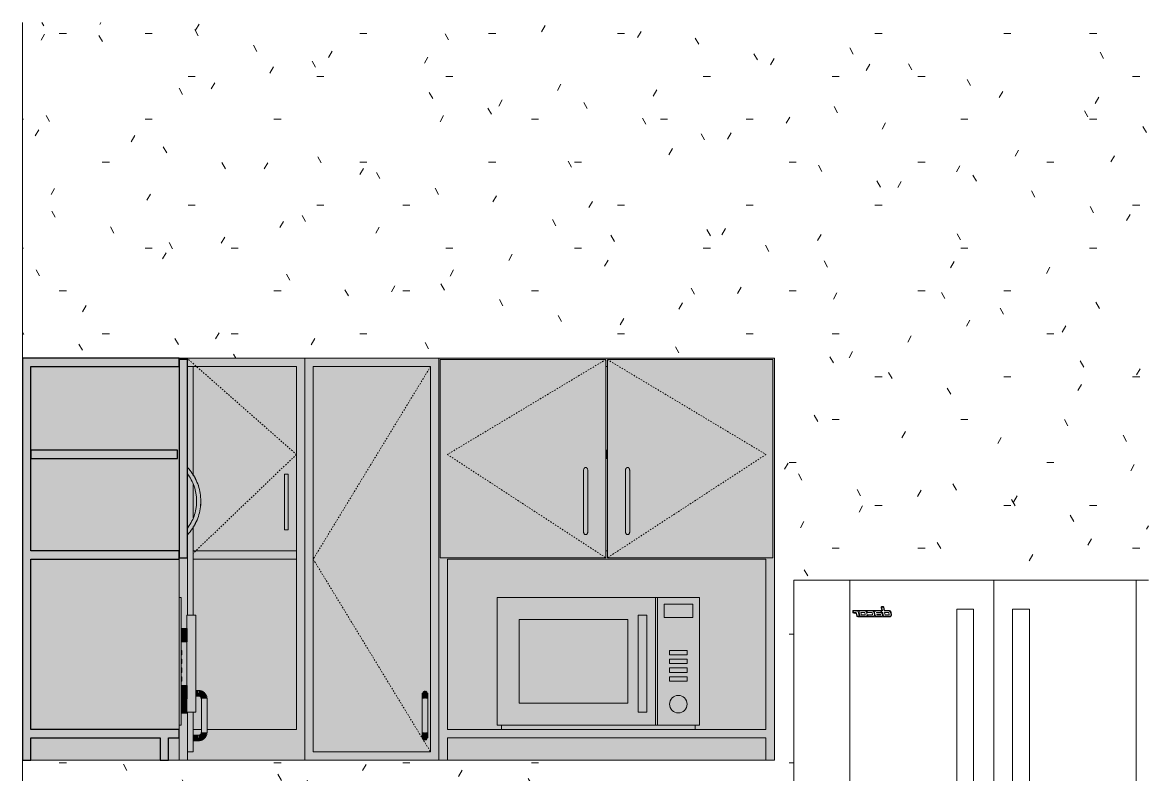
# Model space of a CAD drawing. Header units: inches. Extents: x -1667 to 6641, y -48 to 265.
# Drawn here: x 361.5 to 462.2, y 52.7 to 120 of the extents above; entities that cross this region are included whole.
import ezdxf

# ---------------------------------------------------------------- set-up
doc = ezdxf.new("R2010")
doc.units = ezdxf.units.IN
doc.header["$MEASUREMENT"] = 0
doc.linetypes.add('Dash', pattern=[0.25, 0.125, -0.125])
for name, color, linetype, lineweight in [('A-GENM', 13, 'Continuous', 9), ('A-WALL-PATT', 111, 'Continuous', 18), ('I-FURN', 30, 'Continuous', 9), ('I-WALL', 2, 'Continuous', 18), ('Q-CASE', 31, 'Continuous', 9), ('Q-CASE-HDLN', 31, 'Dash', 9), ('Q-SPCQ', 91, 'Continuous', 9)]:
    doc.layers.add(name, color=color, linetype=linetype, lineweight=lineweight)

# ---------------------------------------------------------------- blocks, each defined once
blk = doc.blocks.new('Refrigeration-Dacor-Millennia - PF36BNDFBK-519146-Kitchen - East Elevation')
at = {"layer": 'A-GENM', "lineweight": 18}
for p, q in [((976.84, 70.12), (976.84, 27.94)), ((994.71, 70.12), (976.84, 70.12)), ((981.84, 70.12), (981.84, 27.94)), ((994.71, 70.12), (994.71, 35.43)), ((1008.55, 70.12), (994.71, 70.12)), ((1007.46, 70.12), (1007.46, 35.43)), ((976.84, 27.94), (983.46, 27.94)), ((976.84, 27.69), (976.84, 3)), ((983.46, 27.69), (976.84, 27.69)), ((1007.46, 27.94), (1008.55, 27.94)), ((1008.55, 27.69), (1007.46, 27.69)), ((976.84, 3), (986.46, 3)), ((1007.46, 3), (1008.55, 3))]:
    blk.add_line(p, q, dxfattribs=at)
at = {"layer": 'A-GENM'}
for p, q in [((976.84, 70.12), (1008.55, 70.12)), ((976.84, 3), (976.84, 70.12)), ((984.63, 67.67), (984.64, 67.71)), ((984.69, 67.42), (984.63, 67.67)), ((984.64, 67.71), (984.66, 67.74)), ((984.66, 67.74), (984.7, 67.75)), ((984.68, 67.7), (984.84, 67.7)), ((984.72, 67.53), (984.68, 67.7)), ((984.7, 67.75), (984.82, 67.75)), ((984.75, 67.37), (984.72, 67.53)), ((984.82, 67.75), (984.86, 67.74)), ((984.84, 67.7), (984.91, 67.37)), ((984.86, 67.74), (984.89, 67.7)), ((984.89, 67.7), (984.95, 67.42)), ((992.9, 67.53), (991.4, 67.53)), ((991.4, 67.53), (991.4, 35.43)), ((992.9, 35.43), (992.9, 67.53)), ((996.4, 67.53), (997.9, 67.53)), ((996.4, 35.43), (996.4, 67.53)), ((997.9, 67.53), (997.9, 35.43)), ((982.1, 67.33), (982.11, 67.37)), ((982.12, 67.24), (982.1, 67.33)), ((982.11, 67.37), (982.13, 67.4)), ((982.15, 67.2), (982.12, 67.24)), ((982.13, 67.4), (982.17, 67.42)), ((982.15, 67.37), (982.37, 67.37)), ((982.18, 67.23), (982.15, 67.37)), ((982.19, 67.18), (982.15, 67.2)), ((982.17, 67.42), (984.69, 67.42)), ((982.38, 67.23), (982.18, 67.23)), ((982.4, 67.18), (982.19, 67.18)), ((982.37, 67.37), (982.41, 67.34)), ((982.42, 67.22), (982.38, 67.23)), ((982.46, 66.91), (982.4, 67.18)), ((982.41, 67.34), (982.44, 67.37)), ((982.45, 67.18), (982.42, 67.22)), ((982.44, 67.37), (982.53, 67.37)), ((982.51, 66.89), (982.45, 67.18)), ((982.48, 66.86), (982.46, 66.91)), ((982.54, 66.84), (982.48, 66.86)), ((982.67, 66.89), (982.51, 66.89)), ((982.53, 67.37), (982.56, 67.36)), ((985.43, 66.84), (982.54, 66.84)), ((982.56, 67.36), (982.57, 67.33)), ((982.57, 67.33), (982.67, 66.89)), ((982.66, 67.24), (982.67, 67.3)), ((982.72, 66.97), (982.66, 67.24)), ((982.67, 67.3), (982.71, 67.35)), ((982.71, 67.35), (982.76, 67.37)), ((982.74, 66.93), (982.72, 66.97)), ((982.78, 66.9), (982.74, 66.93)), ((982.76, 67.37), (983.23, 67.37)), ((982.82, 66.89), (982.78, 66.9)), ((983.28, 66.89), (982.82, 66.89)), ((982.84, 67.22), (982.83, 67.19)), ((982.83, 67.19), (982.84, 67.12)), ((982.88, 67.23), (982.84, 67.22)), ((982.84, 67.12), (982.86, 67.06)), ((982.86, 67.06), (982.87, 67.03)), ((982.87, 67.03), (982.9, 67.02)), ((983.15, 67.23), (982.88, 67.23)), ((982.9, 67.02), (983.18, 67.02)), ((983.18, 67.22), (983.15, 67.23)), ((983.19, 67.2), (983.18, 67.22)), ((983.18, 67.02), (983.21, 67.04)), ((983.22, 67.07), (983.19, 67.2)), ((983.21, 67.04), (983.22, 67.07)), ((983.23, 67.37), (983.28, 67.36)), ((983.28, 67.36), (983.31, 67.33)), ((983.34, 66.91), (983.28, 66.89)), ((983.31, 67.33), (983.33, 67.28)), ((983.33, 67.28), (983.36, 67.15)), ((983.38, 66.96), (983.34, 66.91)), ((983.36, 67.15), (983.39, 67.02)), ((983.38, 67.32), (983.39, 67.35)), ((983.39, 67.27), (983.38, 67.32)), ((983.39, 67.02), (983.38, 66.96)), ((983.39, 67.35), (983.42, 67.37)), ((983.41, 67.24), (983.39, 67.27)), ((983.44, 67.23), (983.41, 67.24)), ((983.42, 67.37), (983.89, 67.37)), ((983.79, 67.23), (983.44, 67.23)), ((983.45, 66.98), (983.46, 67.01)), ((983.46, 66.93), (983.45, 66.98)), ((983.46, 67.01), (983.5, 67.02)), ((983.48, 66.9), (983.46, 66.93)), ((983.51, 66.89), (983.48, 66.9)), ((983.5, 67.02), (983.84, 67.02)), ((983.94, 66.89), (983.51, 66.89)), ((983.83, 67.22), (983.79, 67.23)), ((983.85, 67.19), (983.83, 67.22)), ((983.84, 67.02), (983.87, 67.04)), ((983.88, 67.07), (983.85, 67.19)), ((983.87, 67.04), (983.88, 67.07)), ((983.89, 67.37), (983.93, 67.36)), ((983.93, 67.36), (983.97, 67.33)), ((984, 66.91), (983.94, 66.89)), ((983.97, 67.33), (983.99, 67.28)), ((983.99, 67.28), (984.02, 67.15)), ((984.04, 66.96), (984, 66.91)), ((984.02, 67.15), (984.05, 67.02)), ((984.05, 67.02), (984.04, 66.96)), ((984.06, 67.3), (984.1, 67.35)), ((984.06, 67.24), (984.06, 67.3)), ((984.09, 67.11), (984.06, 67.24)), ((984.12, 66.97), (984.09, 67.11)), ((984.1, 67.35), (984.16, 67.37)), ((984.14, 66.93), (984.12, 66.97)), ((984.17, 66.9), (984.14, 66.93)), ((984.16, 67.37), (984.61, 67.37)), ((984.22, 66.89), (984.17, 66.9)), ((984.22, 67.23), (984.23, 67.19)), ((984.64, 67.23), (984.22, 67.23)), ((984.66, 66.89), (984.22, 66.89)), ((984.23, 67.19), (984.65, 67.19)), ((984.25, 67.06), (984.26, 67.02)), ((984.6, 67.06), (984.25, 67.06)), ((984.26, 67.02), (984.6, 67.02)), ((984.6, 67.02), (984.6, 67.06)), ((984.61, 67.37), (984.64, 67.23)), ((984.65, 67.19), (984.69, 67.18)), ((984.66, 67.37), (984.75, 67.37)), ((984.68, 67.3), (984.66, 67.37)), ((984.72, 66.91), (984.66, 66.89)), ((984.69, 67.23), (984.68, 67.3)), ((984.78, 67.23), (984.69, 67.23)), ((984.69, 67.18), (984.73, 67.15)), ((984.76, 66.96), (984.72, 66.91)), ((984.73, 67.15), (984.75, 67.11)), ((984.75, 67.11), (984.76, 67.06)), ((984.76, 67.06), (984.77, 67.02)), ((984.77, 67.02), (984.76, 66.96)), ((984.83, 66.97), (984.78, 67.23)), ((984.85, 66.93), (984.83, 66.97)), ((984.89, 66.9), (984.85, 66.93)), ((984.94, 66.89), (984.89, 66.9)), ((984.91, 67.37), (985.31, 67.37)), ((984.94, 67.23), (984.97, 67.07)), ((985.28, 67.23), (984.94, 67.23)), ((985.43, 66.89), (984.94, 66.89)), ((984.95, 67.42), (985.31, 67.42)), ((984.97, 67.07), (984.99, 67.03)), ((984.99, 67.03), (985.03, 67.02)), ((985.03, 67.02), (985.32, 67.02)), ((985.32, 67.22), (985.28, 67.23)), ((985.31, 67.42), (985.39, 67.4)), ((985.31, 67.37), (985.39, 67.35)), ((985.33, 67.18), (985.32, 67.22)), ((985.32, 67.02), (985.35, 67.04)), ((985.36, 67.07), (985.33, 67.18)), ((985.35, 67.04), (985.36, 67.07)), ((985.39, 67.4), (985.45, 67.37)), ((985.39, 67.35), (985.45, 67.3)), ((985.48, 66.91), (985.43, 66.89)), ((985.46, 66.85), (985.43, 66.84)), ((985.45, 67.37), (985.5, 67.31)), ((985.45, 67.3), (985.48, 67.23)), ((985.49, 66.86), (985.46, 66.85)), ((985.48, 67.23), (985.53, 67.02)), ((985.52, 66.95), (985.48, 66.91)), ((985.55, 66.9), (985.49, 66.86)), ((985.5, 67.31), (985.53, 67.24)), ((985.53, 67.02), (985.52, 66.95)), ((985.53, 67.24), (985.58, 67.03)), ((985.58, 66.96), (985.55, 66.9)), ((985.58, 67.03), (985.58, 66.96)), ((981.84, 27.69), (981.84, 26.19)), ((978.84, 26.19), (982.46, 26.19)), ((978.84, 24.69), (978.84, 26.19)), ((982.96, 26.19), (983.46, 26.19)), ((1007.46, 26.19), (1008.55, 26.19)), ((982.46, 24.69), (978.84, 24.69)), ((981.84, 24.69), (981.84, 3)), ((983.46, 24.69), (982.96, 24.69)), ((1008.55, 24.69), (1007.46, 24.69)), ((986.46, 3), (976.84, 3)), ((1008.55, 3), (1007.46, 3)), ((978.71, 0.25), (978.71, 1.5)), ((978.71, 1.5), (979.71, 1.5)), ((979.71, 1.5), (979.71, 0.25)), ((978.21, 0.25), (978.71, 0.25)), ((978.21, 0), (978.21, 0.25)), ((979.71, 0.25), (978.71, 0.25)), ((979.71, 0.25), (980.21, 0.25)), ((980.21, 0.25), (980.21, 0))]:
    blk.add_line(p, q, dxfattribs=at)
at = {"layer": 'Q-SPCQ'}
for p, q in [((976.84, 1.5), (978.71, 1.5)), ((979.71, 1.5), (986.46, 1.5)), ((1007.46, 1.5), (1008.55, 1.5))]:
    blk.add_line(p, q, dxfattribs=at)
blk = doc.blocks.new('293304 - 293304 2-686364-Kitchen - East Elevation')
at = {"layer": 'Q-CASE'}
for points in [[(920.42, 54), (920.91, 54), (920.91, 56), (921.84, 56), (921.84, 56.75), (908.59, 56.75), (908.59, 72), (921.84, 72), (921.84, 72.75), (908.59, 72.75), (908.59, 89.25), (921.84, 89.25), (921.84, 90), (907.84, 90), (907.84, 54), (908.59, 54), (908.59, 56), (920.16, 56), (920.16, 54)], [(922.59, 72.12), (922.59, 89.87), (921.84, 89.87), (921.84, 72.12)], [(920.42, 81), (921.71, 81), (921.71, 81.75), (908.59, 81.75), (908.59, 81)], [(909.34, 54), (920.16, 54), (920.16, 56), (908.59, 56), (908.59, 54)], [(921.84, 54), (921.84, 56), (920.91, 56), (920.91, 54)]]:
    blk.add_hatch(color=256, dxfattribs=at).paths.add_polyline_path(points, flags=0)
h = blk.add_hatch(color=256, dxfattribs=at)
h.paths.add_polyline_path([(909.22, 56.75), (921.84, 56.75), (921.84, 72), (908.59, 72), (908.59, 56.75), (908.87, 56.75)], flags=0)
h.paths.add_polyline_path([(908.59, 72.75), (921.84, 72.75), (921.84, 89.25), (908.59, 89.25), (908.59, 81.75), (921.71, 81.75), (921.71, 81), (908.59, 81)], flags=0)
at = {"layer": 'Q-CASE', "lineweight": 30}
for p, q in [((921.84, 90), (907.84, 90)), ((907.84, 90), (907.84, 54)), ((921.84, 89.25), (921.84, 90)), ((922.59, 89.87), (921.84, 89.87)), ((921.84, 89.87), (921.84, 72.12)), ((922.59, 72.12), (922.59, 89.87)), ((908.59, 72.75), (908.59, 89.25)), ((908.59, 89.25), (921.84, 89.25)), ((921.71, 81.75), (908.59, 81.75)), ((908.59, 81.75), (908.59, 81)), ((921.71, 81), (921.71, 81.75)), ((908.59, 81), (921.71, 81)), ((921.84, 72.75), (908.59, 72.75)), ((921.84, 72), (921.84, 72.75)), ((908.59, 56.75), (908.59, 72)), ((908.59, 72), (921.84, 72)), ((921.84, 72.12), (922.59, 72.12)), ((921.84, 56.75), (908.59, 56.75)), ((921.84, 56), (921.84, 56.75)), ((908.59, 54), (908.59, 56)), ((908.59, 56), (920.16, 56)), ((920.16, 56), (920.16, 54)), ((920.91, 54), (920.91, 56)), ((920.91, 56), (921.84, 56)), ((907.84, 54), (908.59, 54)), ((920.16, 54), (920.91, 54))]:
    blk.add_line(p, q, dxfattribs=at)
at = {"layer": 'Q-CASE'}
for p, q in [((921.84, 56.75), (921.84, 72)), ((921.84, 56), (921.84, 54)), ((920.16, 54), (908.59, 54)), ((921.84, 54), (920.91, 54))]:
    blk.add_line(p, q, dxfattribs=at)
blk = doc.blocks.new('293304 - 293304 2-V11-Kitchen - East Elevation')
at = {"layer": 'Q-CASE'}
for points in [[(922.59, 74.21), (923.32, 75.28), (923.42, 75.44), (923.74, 76.71), (923.75, 77.69), (923.42, 78.96), (922.59, 80.19), (922.59, 79.93), (923.14, 79.11), (923.48, 78.18), (923.6, 77.2), (923.48, 76.22), (923.13, 75.28), (922.59, 74.47), (922.59, 74.29)], [(922.59, 74.47), (923.14, 75.29), (923.49, 76.28), (923.6, 77.2), (923.45, 78.27), (923.14, 79.11), (922.59, 79.93), (922.59, 79.66), (923.22, 78.44), (923.42, 77.55), (923.39, 76.74), (923.22, 75.96), (922.59, 74.74), (922.59, 74.62)]]:
    blk.add_hatch(color=256, dxfattribs=at).paths.add_polyline_path(points, flags=0)
for p, q in [((922.59, 79.63), (922.63, 79.57)), ((922.63, 74.82), (922.59, 74.77))]:
    blk.add_line(p, q, dxfattribs=at)
at = {"layer": 'Q-CASE', "flags": 128}
for points in [[(922.59, 74.19), (922.71, 74.32), (922.82, 74.46), (922.93, 74.59), (923.03, 74.74), (923.12, 74.88), (923.21, 75.03), (923.3, 75.19), (923.37, 75.34), (923.45, 75.5), (923.51, 75.66), (923.57, 75.83), (923.62, 76), (923.66, 76.16), (923.7, 76.33), (923.73, 76.51), (923.76, 76.68), (923.78, 76.85), (923.79, 77.03), (923.79, 77.2), (923.79, 77.38), (923.77, 77.55), (923.76, 77.73), (923.73, 77.9), (923.7, 78.07), (923.66, 78.24), (923.62, 78.41), (923.57, 78.58), (923.51, 78.74), (923.44, 78.9), (923.37, 79.06), (923.29, 79.22), (923.21, 79.37), (923.12, 79.52), (923.02, 79.67), (922.92, 79.81), (922.82, 79.95), (922.7, 80.08), (922.59, 80.21)], [(922.59, 74.19), (922.71, 74.32), (922.82, 74.46), (922.93, 74.59), (923.03, 74.74), (923.12, 74.88), (923.21, 75.03), (923.3, 75.19), (923.37, 75.34), (923.45, 75.5), (923.51, 75.66), (923.57, 75.83), (923.62, 76), (923.66, 76.16), (923.7, 76.33), (923.73, 76.51), (923.76, 76.68), (923.78, 76.85), (923.79, 77.03), (923.79, 77.2), (923.79, 77.38), (923.77, 77.55), (923.76, 77.73), (923.73, 77.9), (923.7, 78.07), (923.66, 78.24), (923.62, 78.41), (923.57, 78.58), (923.51, 78.74), (923.44, 78.9), (923.37, 79.06), (923.29, 79.22), (923.21, 79.37), (923.12, 79.52), (923.02, 79.67), (922.92, 79.81), (922.82, 79.95), (922.7, 80.08), (922.59, 80.21)], [(922.59, 79.63), (922.68, 79.51), (922.77, 79.38), (922.85, 79.24), (922.93, 79.1), (923, 78.96), (923.07, 78.82), (923.13, 78.67), (923.19, 78.52), (923.24, 78.37), (923.28, 78.21), (923.32, 78.06), (923.35, 77.9), (923.38, 77.75), (923.39, 77.59), (923.41, 77.43), (923.41, 77.27), (923.41, 77.11), (923.4, 76.95), (923.39, 76.79), (923.37, 76.63), (923.35, 76.47), (923.31, 76.32), (923.28, 76.16), (923.23, 76.01), (923.18, 75.86), (923.12, 75.71), (923.06, 75.56), (922.99, 75.42), (922.92, 75.28), (922.84, 75.14), (922.75, 75), (922.66, 74.87), (922.59, 74.77)], [(923.38, 77.75), (923.39, 77.59), (923.41, 77.43), (923.41, 77.32)], [(923.4, 76.86), (923.39, 76.79), (923.37, 76.65)]]:
    blk.add_lwpolyline(points, dxfattribs=at)
at = {"layer": 'Q-CASE'}
for points in [[(922.59, 80.19), (922.59, 80.19), (922.59, 80.19), (922.59, 80.2), (922.59, 80.2), (922.59, 80.21), (922.59, 80.2), (922.59, 80.2), (922.59, 80.19), (922.59, 80.19), (922.59, 80.19)], [(922.59, 80.19), (922.59, 80.19), (922.59, 80.19), (922.59, 80.2), (922.59, 80.2), (922.59, 80.21), (922.59, 80.2), (922.59, 80.2), (922.59, 80.19), (922.59, 80.19), (922.59, 80.19)], [(922.59, 74.21), (922.59, 74.21), (922.59, 74.21), (922.59, 74.2), (922.59, 74.2), (922.59, 74.19), (922.59, 74.2), (922.59, 74.2), (922.59, 74.21), (922.59, 74.21), (922.59, 74.21)], [(922.59, 74.21), (922.59, 74.21), (922.59, 74.21), (922.59, 74.2), (922.59, 74.2), (922.59, 74.19), (922.59, 74.2), (922.59, 74.2), (922.59, 74.21), (922.59, 74.21), (922.59, 74.21)]]:
    blk.add_open_spline(points, degree=3, knots=[0.4, 0.4, 0.4, 0.4, 0.4125, 0.425, 0.45, 0.5, 0.55, 0.575, 0.5875, 0.6, 0.6, 0.6, 0.6], dxfattribs=at)
blk = doc.blocks.new('Small_Microwave_14381 - Small_Microwave_14381-624995-Kitchen - East Elevation')
at = {"layer": 'I-FURN'}
for points in [[(922, 57.14), (922.03, 57.14), (922.03, 68.56), (921.84, 68.56), (921.84, 57.14)], [(922.83, 58.32), (922.93, 58.32), (922.93, 66.99), (922.54, 66.99), (922.56, 65.79), (922.57, 65.79), (922.55, 64.59), (922.54, 64.59), (922.55, 60.69), (922.57, 60.69), (922.55, 59.51), (922.54, 59.51), (922.55, 58.32), (922.74, 58.32)], [(922.93, 58.32), (923.33, 58.32), (923.31, 66.99), (922.93, 66.99), (922.93, 58.38)], [(922.57, 64.59), (922.57, 65.79), (922.03, 65.79), (922.03, 64.59)], [(922.1, 63.44), (922.1, 63.84), (922.03, 63.84), (922.03, 63.44)], [(922.1, 62.66), (922.1, 63.05), (922.03, 63.05), (922.03, 62.66)], [(922.1, 61.87), (922.1, 62.26), (922.03, 62.26), (922.03, 61.87)], [(922.1, 61.08), (922.1, 61.47), (922.03, 61.47), (922.03, 61.08)], [(922.57, 59.51), (922.57, 60.69), (922.03, 60.69), (922.03, 59.51)], [(922.53, 59.02), (922.53, 59.51), (922.03, 59.51), (922.03, 59.02)], [(922.53, 58.23), (922.53, 59.02), (922.03, 59.02), (922.03, 58.23)]]:
    blk.add_hatch(color=256, dxfattribs=at).paths.add_polyline_path(points, flags=0)
for p, q in [((921.84, 68.56), (922.03, 68.56)), ((922.03, 68.56), (922.03, 57.14)), ((922.54, 66.99), (922.54, 58.32)), ((922.54, 66.99), (922.93, 66.99)), ((922.93, 66.99), (923.33, 66.99)), ((923.33, 58.32), (923.33, 66.99)), ((922.03, 65.79), (922.57, 65.79)), ((922.57, 64.59), (922.57, 65.79)), ((922.57, 64.59), (922.03, 64.59)), ((922.03, 63.84), (922.1, 63.84)), ((922.1, 63.84), (922.1, 63.44)), ((922.03, 63.44), (922.1, 63.44)), ((922.03, 63.05), (922.1, 63.05)), ((922.03, 62.66), (922.1, 62.66)), ((922.1, 63.05), (922.1, 62.66)), ((922.03, 62.26), (922.1, 62.26)), ((922.03, 61.87), (922.1, 61.87)), ((922.03, 61.47), (922.1, 61.47)), ((922.1, 62.26), (922.1, 61.87)), ((922.1, 61.47), (922.1, 61.08)), ((922.03, 61.08), (922.1, 61.08)), ((922.03, 60.69), (922.57, 60.69)), ((922.57, 59.51), (922.57, 60.69)), ((922.57, 59.51), (922.03, 59.51)), ((922.53, 59.51), (922.53, 59.02)), ((922.53, 59.02), (922.53, 58.23)), ((922.03, 58.23), (922.53, 58.23)), ((922.93, 58.32), (922.54, 58.32)), ((923.33, 58.32), (922.93, 58.32)), ((922.03, 57.14), (921.84, 57.14))]:
    blk.add_line(p, q, dxfattribs=at)
blk = doc.blocks.new('293302 - 293302-686305-Kitchen - East Elevation')
at = {"layer": 'Q-CASE'}
h = blk.add_hatch(color=256, dxfattribs=at)
h.paths.add_polyline_path([(922.59, 54), (933.09, 54), (933.09, 90), (922.59, 90), (922.59, 89.25), (932.34, 89.25), (932.34, 56.75), (924.34, 56.75), (924.34, 56.5), (924.31, 56.5), (924.29, 56.38), (924.09, 55.96), (923.69, 55.79), (923.59, 55.77), (923.57, 55.75), (923.09, 55.75), (923.09, 54.75), (922.59, 54.75)], flags=0)
h.paths.add_polyline_path([(923.59, 56.25), (923.76, 56.32), (923.84, 56.52), (923.84, 56.75), (923.09, 56.75), (923.09, 56.25), (923.57, 56.25)], flags=0)
h = blk.add_hatch(color=256, dxfattribs=at)
h.paths.add_polyline_path([(923.33, 56.75), (923.84, 56.75), (923.84, 59.5), (923.76, 59.68), (923.57, 59.75), (923.33, 59.75), (923.31, 58.32), (923.09, 58.32), (923.09, 56.75), (923.31, 56.75)], flags=0)
h.paths.add_polyline_path([(924.34, 56.75), (932.34, 56.75), (932.34, 72), (923.09, 72), (923.09, 66.99), (923.33, 66.99), (923.33, 60.25), (923.59, 60.25), (923.59, 60.23), (923.74, 60.19), (924.13, 60.01), (924.29, 59.6), (924.31, 59.5), (924.34, 59.5), (924.34, 58.38)], flags=0)
h.paths.add_polyline_path([(931.26, 72.75), (932.34, 72.75), (932.34, 89.25), (923.09, 89.25), (923.09, 79.46), (923.43, 78.94), (923.75, 77.69), (923.72, 76.63), (923.42, 75.44), (923.09, 74.91), (923.09, 72.75), (927.97, 72.75)], flags=0)
h.paths.add_polyline_path([(931.26, 74.62), (931.26, 79.62), (931.59, 79.62), (931.59, 74.62)], flags=0)
h.paths.add_polyline_path([(923.09, 75.71), (923.23, 76.02), (923.39, 76.83), (923.4, 77.59), (923.2, 78.47), (923.09, 78.69), (923.09, 75.74)], flags=0)
for points in [[(931.26, 74.62), (931.59, 74.62), (931.59, 79.62), (931.26, 79.62)], [(923.42, 75.45), (923.43, 75.46), (923.74, 76.71), (923.72, 76.63), (923.42, 75.45)], [(926.72, 72), (932.34, 72), (932.34, 72.75), (923.09, 72.75), (923.09, 72)]]:
    blk.add_hatch(color=256, dxfattribs=at).paths.add_polyline_path(points, flags=0)
h = blk.add_hatch(color=256, dxfattribs=at)
h.paths.add_polyline_path([(923.31, 76.39), (923.39, 76.74), (923.39, 76.72)], flags=0)
h.paths.add_polyline_path([(923.42, 77.53), (923.42, 77.57), (923.41, 77.55)], flags=0)
for p, q in [((922.59, 90), (933.09, 90)), ((932.34, 89.25), (923.09, 89.25)), ((932.34, 56.75), (932.34, 89.25)), ((931.59, 79.62), (931.26, 79.62)), ((931.26, 79.62), (931.26, 74.62)), ((931.59, 74.62), (931.59, 79.62)), ((931.26, 74.62), (931.59, 74.62)), ((923.09, 72.75), (932.34, 72.75)), ((932.34, 72), (923.09, 72)), ((923.09, 56.75), (923.84, 56.75)), ((924.34, 56.75), (932.34, 56.75)), ((933.09, 54), (922.59, 54))]:
    blk.add_line(p, q, dxfattribs=at)
at = {"layer": 'Q-CASE', "flags": 128}
for points in [[(923.09, 74.83), (923.12, 74.88), (923.21, 75.03), (923.29, 75.18), (923.37, 75.34), (923.44, 75.5), (923.51, 75.66), (923.57, 75.83), (923.62, 75.99), (923.66, 76.16), (923.7, 76.33), (923.73, 76.5), (923.76, 76.68), (923.77, 76.85), (923.79, 77.02), (923.79, 77.2), (923.79, 77.37), (923.77, 77.55), (923.76, 77.72), (923.73, 77.9), (923.7, 78.07), (923.66, 78.24), (923.62, 78.41), (923.57, 78.57), (923.51, 78.74), (923.44, 78.9), (923.37, 79.06), (923.3, 79.22), (923.21, 79.37), (923.12, 79.52), (923.09, 79.57)], [(923.37, 77.76), (923.38, 77.74), (923.39, 77.58), (923.41, 77.42), (923.41, 77.32)], [(923.4, 76.86), (923.39, 76.78), (923.37, 76.65)]]:
    blk.add_lwpolyline(points, dxfattribs=at)
at = {"layer": 'Q-CASE-HDLN'}
for p, q in [((922.69, 89.87), (932.34, 81.37)), ((932.34, 81.37), (923.09, 72.51))]:
    blk.add_line(p, q, dxfattribs=at)
blk = doc.blocks.new('Small_Microwave_14381 - Small_Microwave_14381-V12-Kitchen - East Elevation')
at = {"layer": 'I-FURN'}
h = blk.add_hatch(color=256, dxfattribs=at)
h.paths.add_polyline_path([(950.28, 57.14), (964.47, 57.14), (964.47, 68.56), (950.28, 68.56)], flags=0)
h.paths.add_polyline_path([(963.29, 58.32), (962.9, 58.32), (962.91, 66.99), (963.69, 66.99), (963.67, 58.32), (963.4, 58.32)], flags=0)
h.paths.add_polyline_path([(952.25, 59.11), (952.25, 66.59), (961.97, 66.59), (961.97, 59.11), (958.19, 59.11)], flags=0)
for points in [[(964.63, 57.14), (964.63, 68.56), (964.47, 68.56), (964.49, 57.14)], [(967.8, 66.79), (967.8, 67.97), (965.22, 67.97), (965.22, 66.79)], [(961.97, 59.11), (961.97, 66.59), (952.25, 66.59), (952.25, 59.11), (958.19, 59.11)], [(963.29, 58.32), (963.69, 58.32), (963.67, 66.99), (962.9, 66.99), (962.91, 58.32), (963.19, 58.32)], [(967.3, 63.44), (967.3, 63.84), (965.72, 63.84), (965.72, 63.44)], [(967.3, 62.66), (967.3, 63.05), (965.72, 63.05), (965.72, 62.66)], [(967.3, 61.87), (967.3, 62.26), (965.72, 62.26), (965.72, 61.87)], [(967.3, 61.08), (967.3, 61.47), (965.72, 61.47), (965.72, 61.08)], [(966.5, 58.23), (966.7, 58.26), (966.89, 58.34), (967.05, 58.46), (967.18, 58.63), (967.26, 58.82), (967.28, 59.02), (967.26, 59.23), (967.18, 59.42), (967.05, 59.58), (966.89, 59.7), (966.7, 59.78), (966.5, 59.81), (966.29, 59.78), (966.1, 59.7), (965.94, 59.58), (965.82, 59.42), (965.74, 59.23), (965.71, 59.02), (965.74, 58.82), (965.82, 58.63), (965.94, 58.46), (966.1, 58.34), (966.29, 58.26)], [(964.63, 56.75), (968, 56.75), (968, 57.14), (950.67, 57.14), (950.67, 56.75), (964.6, 56.75)]]:
    blk.add_hatch(color=256, dxfattribs=at).paths.add_polyline_path(points, flags=0)
h = blk.add_hatch(color=256, dxfattribs=at)
h.paths.add_polyline_path([(965.71, 57.14), (968.39, 57.14), (968.39, 68.56), (964.63, 68.56), (964.63, 57.14)], flags=0)
h.paths.add_polyline_path([(966.5, 58.23), (966.29, 58.26), (966.1, 58.34), (965.94, 58.46), (965.82, 58.63), (965.74, 58.82), (965.71, 59.02), (965.74, 59.23), (965.82, 59.42), (965.94, 59.58), (966.1, 59.7), (966.29, 59.78), (966.5, 59.81), (966.7, 59.78), (966.89, 59.7), (967.05, 59.58), (967.18, 59.42), (967.26, 59.23), (967.28, 59.02), (967.26, 58.82), (967.18, 58.63), (967.05, 58.46), (966.89, 58.34), (966.7, 58.26)], flags=0)
h.paths.add_polyline_path([(967.3, 61.08), (965.72, 61.08), (965.72, 61.47), (967.3, 61.47)], flags=0)
h.paths.add_polyline_path([(967.3, 61.87), (965.72, 61.87), (965.72, 62.26), (967.3, 62.26)], flags=0)
h.paths.add_polyline_path([(965.94, 62.66), (965.72, 62.66), (965.72, 63.05), (967.3, 63.05), (967.28, 62.66), (966.58, 62.66)], flags=0)
h.paths.add_polyline_path([(966.32, 63.44), (965.72, 63.44), (965.72, 63.84), (967.3, 63.84), (967.28, 63.44)], flags=0)
h.paths.add_polyline_path([(967.8, 66.79), (965.22, 66.79), (965.22, 67.97), (967.8, 67.97)], flags=0)
for p, q in [((950.28, 68.56), (964.47, 68.56)), ((950.28, 68.56), (950.28, 57.14)), ((964.47, 57.14), (964.47, 68.56)), ((964.49, 68.56), (964.63, 68.56)), ((964.63, 68.56), (968.39, 68.56)), ((964.63, 57.14), (964.63, 68.56)), ((968.39, 57.14), (968.39, 68.56)), ((965.22, 67.97), (967.8, 67.97)), ((965.22, 66.79), (965.22, 67.97)), ((967.8, 67.97), (967.8, 66.79)), ((952.25, 59.11), (952.25, 66.59)), ((952.25, 66.59), (961.97, 66.59)), ((961.97, 66.59), (961.97, 59.11)), ((962.9, 66.99), (962.9, 58.32)), ((962.9, 66.99), (963.69, 66.99)), ((963.69, 58.32), (963.69, 66.99)), ((967.8, 66.79), (965.22, 66.79)), ((967.3, 63.84), (965.72, 63.84)), ((965.72, 63.84), (965.72, 63.44)), ((967.3, 63.44), (967.3, 63.84)), ((965.72, 63.44), (967.3, 63.44)), ((967.3, 63.05), (965.72, 63.05)), ((965.72, 63.05), (965.72, 62.66)), ((965.72, 62.66), (967.3, 62.66)), ((967.3, 62.66), (967.3, 63.05)), ((967.3, 62.26), (965.72, 62.26)), ((965.72, 62.26), (965.72, 61.87)), ((965.72, 61.87), (967.3, 61.87)), ((967.3, 61.47), (965.72, 61.47)), ((965.72, 61.47), (965.72, 61.08)), ((967.3, 61.87), (967.3, 62.26)), ((967.3, 61.08), (967.3, 61.47)), ((965.72, 61.08), (967.3, 61.08)), ((961.97, 59.11), (952.25, 59.11)), ((963.69, 58.32), (962.9, 58.32)), ((964.47, 57.14), (950.28, 57.14)), ((950.67, 56.75), (950.67, 57.14)), ((964.63, 57.14), (964.49, 57.14)), ((968.39, 57.14), (964.63, 57.14)), ((968, 57.14), (968, 56.75))]:
    blk.add_line(p, q, dxfattribs=at)
for start, end in [(0, 180), (180, 0)]:
    blk.add_arc((966.5, 59.02), 0.787, start, end, dxfattribs=at)
blk = doc.blocks.new('Upper Cabinet-Single Door-Wall - 12_ 2-688979-Kitchen - East Elevation')
at = {"layer": 'Q-CASE'}
h = blk.add_hatch(color=256, dxfattribs=at)
h.paths.add_polyline_path([(933.09, 54), (945.09, 54), (945.09, 90), (933.09, 90), (933.09, 56.39)], flags=0)
h.paths.add_polyline_path([(942.46, 54.75), (933.84, 54.75), (933.84, 89.25), (944.34, 89.25), (944.34, 54.75), (944.03, 54.75)], flags=0)
h = blk.add_hatch(color=256, dxfattribs=at)
h.paths.add_polyline_path([(933.84, 54.75), (944.34, 54.75), (944.34, 89.25), (933.84, 89.25), (933.84, 56.39)], flags=0)
h.paths.add_polyline_path([(943.84, 55.77), (943.71, 55.79), (943.63, 55.87), (943.59, 55.98), (943.61, 60.1), (943.65, 60.17), (943.73, 60.23), (943.94, 60.23), (944.04, 60.13), (944.08, 60.01), (944.06, 55.9), (944.02, 55.83), (943.94, 55.77)], flags=0)
h.paths.add_polyline_path([(943.84, 56.45), (943.88, 56.5), (943.8, 56.5)], flags=0)
h.paths.add_polyline_path([(943.84, 59.5), (943.88, 59.5), (943.83, 59.55), (943.8, 59.5)], flags=0)
h.paths.add_polyline_path([(944.02, 60.07), (944.02, 60.08), (944.02, 60.07)], flags=0)
for points in [[(943.73, 59.5), (943.8, 59.5), (943.84, 59.55), (943.84, 60.23), (943.71, 60.21), (943.63, 60.13), (943.59, 60.01), (943.59, 59.5), (943.71, 59.5)], [(943.73, 56.5), (943.84, 56.5), (943.84, 59.5), (943.59, 59.5), (943.59, 56.5), (943.64, 56.5)], [(944.08, 59.5), (944.08, 59.7), (944.09, 59.9), (944.08, 59.94), (944.06, 60.1), (944, 60.18), (943.94, 60.23), (943.84, 60.21), (943.84, 59.55), (943.88, 59.5), (944.03, 59.5)], [(943.84, 56.5), (944.08, 56.5), (944.08, 59.5), (943.84, 59.5), (943.84, 58.38)], [(943.84, 55.77), (943.84, 56.45), (943.8, 56.5), (943.59, 56.5), (943.59, 56.3), (943.59, 56.1), (943.59, 56.06), (943.61, 55.9), (943.67, 55.82), (943.73, 55.77)], [(943.84, 55.77), (943.97, 55.79), (944.04, 55.87), (944.08, 55.98), (944.08, 56.5), (943.88, 56.5), (943.84, 56.45), (943.84, 55.79)]]:
    blk.add_hatch(color=256, dxfattribs=at).paths.add_polyline_path(points, flags=0)
for p, q in [((945.09, 90), (933.09, 90)), ((933.09, 90), (933.09, 54)), ((945.09, 54), (945.09, 90)), ((944.34, 89.25), (933.84, 89.25)), ((933.84, 89.25), (933.84, 54.75)), ((944.34, 54.75), (944.34, 89.25)), ((943.59, 59.5), (943.59, 56.5)), ((944.09, 56.5), (944.09, 59.5)), ((933.84, 54.75), (944.34, 54.75)), ((933.09, 54), (945.09, 54))]:
    blk.add_line(p, q, dxfattribs=at)
at = {"layer": 'Q-CASE', "linetype": 'Dash'}
for p, q in [((944.34, 89.25), (933.84, 72)), ((933.84, 72), (944.34, 54.75))]:
    blk.add_line(p, q, dxfattribs=at)
at = {"layer": 'Q-CASE', "flags": 128}
for points in [[(943.59, 60), (943.59, 60), (943.59, 60), (943.59, 60), (943.59, 59.99), (943.59, 59.99), (943.59, 59.99), (943.59, 59.98), (943.59, 59.97), (943.59, 59.97), (943.59, 59.96), (943.59, 59.95), (943.59, 59.94), (943.59, 59.93), (943.59, 59.92), (943.59, 59.91), (943.59, 59.9), (943.59, 59.89), (943.59, 59.88), (943.59, 59.86), (943.59, 59.85), (943.59, 59.83), (943.59, 59.82), (943.59, 59.8), (943.59, 59.79), (943.59, 59.77), (943.59, 59.75), (943.59, 59.74), (943.59, 59.72), (943.59, 59.7), (943.59, 59.68), (943.59, 59.66), (943.59, 59.64), (943.59, 59.62), (943.59, 59.6), (943.59, 59.58), (943.59, 59.57), (943.59, 59.55), (943.59, 59.53), (943.59, 59.51), (943.59, 59.5)], [(944.09, 59.5), (944.09, 59.52), (944.09, 59.54), (944.09, 59.56), (944.09, 59.58), (944.09, 59.6), (944.09, 59.62), (944.09, 59.64), (944.09, 59.66), (944.09, 59.68), (944.09, 59.69), (944.09, 59.71), (944.09, 59.73), (944.09, 59.75), (944.09, 59.77), (944.09, 59.78), (944.09, 59.8), (944.09, 59.81), (944.09, 59.83), (944.09, 59.84), (944.09, 59.86), (944.09, 59.87), (944.09, 59.89), (944.09, 59.9), (944.09, 59.91), (944.09, 59.92), (944.09, 59.93), (944.09, 59.94), (944.09, 59.95), (944.09, 59.96), (944.09, 59.97), (944.09, 59.97), (944.09, 59.98), (944.09, 59.98), (944.09, 59.99), (944.09, 59.99), (944.09, 60), (944.09, 60), (944.09, 60), (944.09, 60)], [(943.59, 56.5), (943.59, 56.48), (943.59, 56.46), (943.59, 56.44), (943.59, 56.42), (943.59, 56.4), (943.59, 56.38), (943.59, 56.36), (943.59, 56.34), (943.59, 56.32), (943.59, 56.31), (943.59, 56.29), (943.59, 56.27), (943.59, 56.25), (943.59, 56.23), (943.59, 56.22), (943.59, 56.2), (943.59, 56.19), (943.59, 56.17), (943.59, 56.16), (943.59, 56.14), (943.59, 56.13), (943.59, 56.11), (943.59, 56.1), (943.59, 56.09), (943.59, 56.08), (943.59, 56.07), (943.59, 56.06), (943.59, 56.05), (943.59, 56.04), (943.59, 56.03), (943.59, 56.03), (943.59, 56.02), (943.59, 56.02), (943.59, 56.01), (943.59, 56.01), (943.59, 56), (943.59, 56), (943.59, 56), (943.59, 56)], [(944.09, 56), (944.09, 56), (944.09, 56), (944.09, 56), (944.09, 56.01), (944.09, 56.01), (944.09, 56.01), (944.09, 56.02), (944.09, 56.03), (944.09, 56.03), (944.09, 56.04), (944.09, 56.05), (944.09, 56.06), (944.09, 56.07), (944.09, 56.08), (944.09, 56.09), (944.09, 56.1), (944.09, 56.11), (944.09, 56.12), (944.09, 56.14), (944.09, 56.15), (944.09, 56.17), (944.09, 56.18), (944.09, 56.2), (944.09, 56.21), (944.09, 56.23), (944.09, 56.25), (944.09, 56.26), (944.09, 56.28), (944.09, 56.3), (944.09, 56.32), (944.09, 56.34), (944.09, 56.36), (944.09, 56.38), (944.09, 56.4), (944.09, 56.42), (944.09, 56.43), (944.09, 56.45), (944.09, 56.47), (944.09, 56.49), (944.09, 56.5)]]:
    blk.add_lwpolyline(points, dxfattribs=at)
blk = doc.blocks.new('293304 - 293304 2-V14-Kitchen - East Elevation')
at = {"layer": 'Q-CASE'}
h = blk.add_hatch(color=256, dxfattribs=at)
h.paths.add_polyline_path([(945.09, 54), (945.84, 54), (945.84, 56), (974.34, 56), (974.34, 54), (975.09, 54), (975.09, 90), (945.09, 90), (945.09, 54.4)], flags=0)
h.paths.add_polyline_path([(970.78, 56.75), (945.84, 56.75), (945.84, 72), (974.34, 72), (974.34, 56.75)], flags=0)
h.paths.add_polyline_path([(970.78, 72.12), (960.15, 72.12), (960.15, 72.75), (960.02, 72.75), (960.02, 72.12), (945.21, 72.12), (945.21, 89.87), (960.02, 89.87), (960.02, 89.25), (960.15, 89.25), (960.15, 89.87), (974.96, 89.87), (974.96, 72.12), (974.34, 72.12)], flags=0)
h = blk.add_hatch(color=256, dxfattribs=at)
h.paths.add_polyline_path([(945.21, 72.12), (960.02, 72.12), (960.02, 89.87), (945.21, 89.87), (945.21, 72.3)], flags=0)
h.paths.add_polyline_path([(958.28, 74.21), (958.14, 74.21), (958.05, 74.33), (958.02, 74.47), (958.02, 79.93), (958.05, 80.07), (958.16, 80.19), (958.29, 80.18), (958.37, 80.08), (958.4, 79.93), (958.4, 74.47), (958.35, 74.3), (958.28, 74.21)], flags=0)
h = blk.add_hatch(color=256, dxfattribs=at)
h.paths.add_polyline_path([(964.49, 72.12), (974.96, 72.12), (974.96, 89.87), (960.15, 89.87), (960.15, 72.12)], flags=0)
h.paths.add_polyline_path([(961.89, 74.21), (961.8, 74.32), (961.77, 74.47), (961.77, 79.93), (961.82, 80.1), (961.89, 80.19), (962.03, 80.19), (962.12, 80.07), (962.15, 79.93), (962.15, 74.47), (962.12, 74.33), (962.03, 74.21), (961.96, 74.21)], flags=0)
h = blk.add_hatch(color=256, dxfattribs=at)
h.paths.add_polyline_path([(968.42, 56.75), (974.34, 56.75), (974.34, 72), (945.84, 72), (945.84, 56.75), (950.67, 56.75), (950.67, 57.14), (950.28, 57.14), (950.28, 68.56), (968.39, 68.56), (968.39, 57.14), (968, 57.14), (968, 56.75), (968.39, 56.75)], flags=0)
h.paths.add_polyline_path([(960.02, 72.75), (960.15, 72.75), (960.15, 81), (960.02, 81), (960.02, 76.28)], flags=0)
h.paths.add_polyline_path([(960.15, 81.75), (960.15, 89.25), (960.02, 89.25), (960.02, 81.75)], flags=0)
for points in [[(960.02, 81), (960.15, 81), (960.15, 81.75), (960.02, 81.75)], [(958.28, 74.21), (958.37, 74.32), (958.4, 74.47), (958.4, 79.93), (958.37, 80.08), (958.28, 80.19), (958.14, 80.19), (958.05, 80.07), (958.02, 79.93), (958.02, 74.47), (958.05, 74.33), (958.14, 74.21), (958.19, 74.21)], [(961.89, 74.21), (962.03, 74.21), (962.12, 74.33), (962.15, 74.47), (962.15, 79.93), (962.12, 80.07), (962.03, 80.19), (961.89, 80.19), (961.8, 80.08), (961.77, 79.93), (961.77, 74.47), (961.8, 74.32)], [(958.19, 54), (974.34, 54), (974.34, 56), (945.84, 56), (945.84, 54)]]:
    blk.add_hatch(color=256, dxfattribs=at).paths.add_polyline_path(points, flags=0)
for p, q in [((945.09, 90), (975.09, 90)), ((945.21, 89.87), (960.02, 89.87)), ((945.21, 72.12), (945.21, 89.87)), ((960.02, 72.12), (960.02, 89.87)), ((960.15, 89.87), (974.96, 89.87)), ((960.15, 89.87), (960.15, 72.12)), ((974.96, 72.12), (974.96, 89.87)), ((975.09, 54), (975.09, 90)), ((960.02, 89.25), (960.15, 89.25)), ((960.02, 81.75), (960.15, 81.75)), ((960.15, 81), (960.02, 81)), ((960.15, 72.75), (960.02, 72.75)), ((960.02, 72.12), (945.21, 72.12)), ((945.84, 72), (945.84, 56.75)), ((945.84, 72), (974.34, 72)), ((974.96, 72.12), (960.15, 72.12)), ((974.34, 56.75), (974.34, 72)), ((974.34, 56.75), (945.84, 56.75)), ((974.34, 56), (945.84, 56)), ((945.84, 54), (945.84, 56)), ((974.34, 56), (974.34, 54)), ((945.09, 54), (945.84, 54)), ((974.34, 54), (945.84, 54)), ((974.34, 54), (975.09, 54))]:
    blk.add_line(p, q, dxfattribs=at)
at = {"layer": 'Q-CASE', "flags": 128}
for points in [[(958.02, 79.93), (958.02, 79.8), (958.02, 79.67), (958.02, 79.53), (958.02, 79.39), (958.02, 79.25), (958.02, 79.1), (958.02, 78.95), (958.02, 78.8), (958.02, 78.64), (958.02, 78.48), (958.02, 78.32), (958.02, 78.16), (958.02, 78), (958.02, 77.83), (958.02, 77.67), (958.02, 77.5), (958.02, 77.33), (958.02, 77.17), (958.02, 77), (958.02, 76.83), (958.02, 76.67), (958.02, 76.5), (958.02, 76.34), (958.02, 76.17), (958.02, 76.01), (958.02, 75.85), (958.02, 75.7), (958.02, 75.54), (958.02, 75.39), (958.02, 75.24), (958.02, 75.09), (958.02, 74.95), (958.02, 74.81), (958.02, 74.68), (958.02, 74.55), (958.02, 74.47)], [(958.4, 74.47), (958.4, 74.6), (958.4, 74.73), (958.4, 74.87), (958.4, 75.01), (958.4, 75.15), (958.4, 75.3), (958.4, 75.45), (958.4, 75.6), (958.4, 75.76), (958.4, 75.92), (958.4, 76.08), (958.4, 76.24), (958.4, 76.4), (958.4, 76.57), (958.4, 76.73), (958.4, 76.9), (958.4, 77.07), (958.4, 77.23), (958.4, 77.4), (958.4, 77.57), (958.4, 77.73), (958.4, 77.9), (958.4, 78.06), (958.4, 78.23), (958.4, 78.39), (958.4, 78.55), (958.4, 78.7), (958.4, 78.86), (958.4, 79.01), (958.4, 79.16), (958.4, 79.31), (958.4, 79.45), (958.4, 79.59), (958.4, 79.72), (958.4, 79.85), (958.4, 79.93)], [(961.77, 79.93), (961.77, 79.8), (961.77, 79.67), (961.77, 79.53), (961.77, 79.39), (961.77, 79.25), (961.77, 79.1), (961.77, 78.95), (961.77, 78.8), (961.77, 78.64), (961.77, 78.48), (961.77, 78.32), (961.77, 78.16), (961.77, 78), (961.77, 77.83), (961.77, 77.67), (961.77, 77.5), (961.77, 77.33), (961.77, 77.17), (961.77, 77), (961.77, 76.83), (961.77, 76.67), (961.77, 76.5), (961.77, 76.34), (961.77, 76.17), (961.77, 76.01), (961.77, 75.85), (961.77, 75.7), (961.77, 75.54), (961.77, 75.39), (961.77, 75.24), (961.77, 75.09), (961.77, 74.95), (961.77, 74.81), (961.77, 74.68), (961.77, 74.55), (961.77, 74.47)], [(962.15, 74.47), (962.15, 74.6), (962.15, 74.73), (962.15, 74.87), (962.15, 75.01), (962.15, 75.15), (962.15, 75.3), (962.15, 75.45), (962.15, 75.6), (962.15, 75.76), (962.15, 75.92), (962.15, 76.08), (962.15, 76.24), (962.15, 76.4), (962.15, 76.57), (962.15, 76.73), (962.15, 76.9), (962.15, 77.07), (962.15, 77.23), (962.15, 77.4), (962.15, 77.57), (962.15, 77.73), (962.15, 77.9), (962.15, 78.06), (962.15, 78.23), (962.15, 78.39), (962.15, 78.55), (962.15, 78.7), (962.15, 78.86), (962.15, 79.01), (962.15, 79.16), (962.15, 79.31), (962.15, 79.45), (962.15, 79.59), (962.15, 79.72), (962.15, 79.85), (962.15, 79.93)]]:
    blk.add_lwpolyline(points, dxfattribs=at)
at = {"layer": 'Q-CASE'}
for points, knots in [([(958.02, 79.93), (958.02, 79.96), (958.03, 80.01), (958.04, 80.06), (958.05, 80.08), (958.06, 80.09), (958.07, 80.11), (958.09, 80.14), (958.11, 80.17), (958.13, 80.19), (958.15, 80.19), (958.16, 80.2), (958.18, 80.2), (958.21, 80.21), (958.24, 80.2), (958.26, 80.2), (958.27, 80.19), (958.29, 80.19), (958.31, 80.17), (958.33, 80.14), (958.35, 80.12), (958.36, 80.09), (958.38, 80.06), (958.4, 80.01), (958.4, 79.96), (958.4, 79.93)], [0, 0, 0, 0, 0.1, 0.2, 0.2125, 0.225, 0.25, 0.3, 0.35, 0.4, 0.4125, 0.425, 0.45, 0.5, 0.55, 0.575, 0.5875, 0.6, 0.65, 0.7, 0.75, 0.775, 0.8, 0.9, 1, 1, 1, 1]), ([(961.77, 79.93), (961.77, 79.96), (961.78, 80.01), (961.79, 80.06), (961.81, 80.09), (961.82, 80.12), (961.84, 80.14), (961.86, 80.17), (961.88, 80.19), (961.9, 80.19), (961.91, 80.2), (961.93, 80.2), (961.96, 80.21), (962, 80.2), (962.02, 80.2), (962.03, 80.19), (962.04, 80.19), (962.06, 80.17), (962.09, 80.14), (962.1, 80.11), (962.11, 80.09), (962.12, 80.08), (962.13, 80.06), (962.15, 80.01), (962.15, 79.96), (962.15, 79.93)], [0, 0, 0, 0, 0.1, 0.2, 0.225, 0.25, 0.3, 0.35, 0.4, 0.4125, 0.425, 0.45, 0.5, 0.55, 0.575, 0.5875, 0.6, 0.65, 0.7, 0.75, 0.775, 0.7875, 0.8, 0.9, 1, 1, 1, 1]), ([(958.4, 74.47), (958.4, 74.44), (958.4, 74.39), (958.38, 74.34), (958.36, 74.31), (958.35, 74.28), (958.33, 74.26), (958.31, 74.23), (958.29, 74.21), (958.27, 74.21), (958.26, 74.2), (958.24, 74.2), (958.21, 74.19), (958.18, 74.2), (958.16, 74.2), (958.15, 74.21), (958.13, 74.21), (958.11, 74.23), (958.09, 74.26), (958.07, 74.29), (958.06, 74.31), (958.05, 74.32), (958.04, 74.34), (958.03, 74.39), (958.02, 74.44), (958.02, 74.47)], [0, 0, 0, 0, 0.1, 0.2, 0.225, 0.25, 0.3, 0.35, 0.4, 0.4125, 0.425, 0.45, 0.5, 0.55, 0.575, 0.5875, 0.6, 0.65, 0.7, 0.75, 0.775, 0.7875, 0.8, 0.9, 1, 1, 1, 1]), ([(962.15, 74.47), (962.15, 74.44), (962.15, 74.39), (962.13, 74.34), (962.12, 74.32), (962.11, 74.31), (962.1, 74.29), (962.09, 74.26), (962.06, 74.23), (962.04, 74.21), (962.03, 74.21), (962.02, 74.2), (962, 74.2), (961.96, 74.19), (961.93, 74.2), (961.91, 74.2), (961.9, 74.21), (961.88, 74.21), (961.86, 74.23), (961.84, 74.26), (961.82, 74.28), (961.81, 74.31), (961.79, 74.34), (961.78, 74.39), (961.77, 74.44), (961.77, 74.47)], [0, 0, 0, 0, 0.1, 0.2, 0.2125, 0.225, 0.25, 0.3, 0.35, 0.4, 0.4125, 0.425, 0.45, 0.5, 0.55, 0.575, 0.5875, 0.6, 0.65, 0.7, 0.75, 0.775, 0.8, 0.9, 1, 1, 1, 1])]:
    blk.add_open_spline(points, degree=3, knots=knots, dxfattribs=at)
at = {"layer": 'Q-CASE-HDLN'}
for p, q in [((960.02, 89.87), (945.84, 81.37)), ((960.15, 89.87), (974.34, 81.37)), ((945.84, 81.37), (960.02, 72.12)), ((974.34, 81.37), (960.15, 72.12))]:
    blk.add_line(p, q, dxfattribs=at)
blk = doc.blocks.new('Upper Cabinet-Single Door-Wall - 12_ 3-689347-Kitchen - East Elevation')
at = {"layer": 'Q-CASE'}
h = blk.add_hatch(color=256, dxfattribs=at)
h.paths.add_polyline_path([(922.59, 54), (922.59, 58.32), (922.54, 58.34), (922.53, 58.23), (922.03, 58.23), (922.03, 57.14), (921.84, 57.14), (921.84, 54)], flags=0)
h.paths.add_polyline_path([(922.1, 60.69), (922.54, 60.69), (922.54, 64.59), (922.03, 64.59), (922.03, 63.84), (922.1, 63.84), (922.1, 63.44), (922.03, 63.44), (922.03, 63.05), (922.1, 63.05), (922.1, 62.66), (922.03, 62.66), (922.03, 62.26), (922.1, 62.26), (922.1, 61.87), (922.03, 61.87), (922.03, 61.47), (922.1, 61.47), (922.1, 61.08), (922.03, 61.08), (922.03, 60.69)], flags=0)
h.paths.add_polyline_path([(922.54, 65.79), (922.55, 66.99), (922.59, 66.99), (922.59, 72.12), (921.84, 72.12), (921.84, 68.56), (922.03, 68.56), (922.03, 65.79)], flags=0)
h.paths.add_polyline_path([(921.84, 89.87), (922.59, 89.87), (922.59, 90), (921.84, 90)], flags=0)
h = blk.add_hatch(color=256, dxfattribs=at)
h.paths.add_polyline_path([(923.09, 54.75), (923.09, 58.32), (922.59, 58.32), (922.59, 54.75)], flags=0)
h.paths.add_polyline_path([(922.59, 66.99), (923.09, 66.99), (923.09, 74.91), (922.59, 74.21), (922.59, 68.32)], flags=0)
h.paths.add_polyline_path([(922.59, 74.74), (923.09, 75.71), (923.09, 78.69), (922.59, 79.66), (922.59, 74.97)], flags=0)
h.paths.add_polyline_path([(923.09, 79.46), (923.09, 89.25), (922.59, 89.25), (922.59, 80.19), (922.95, 79.66)], flags=0)
for points in [[(923.59, 59.75), (923.57, 60.25), (923.33, 60.24), (923.33, 59.75), (923.57, 59.75)], [(924.24, 59.5), (924.31, 59.5), (924.29, 59.6), (924.12, 60.03), (923.69, 60.21), (923.59, 60.21), (923.59, 59.75), (923.76, 59.68), (923.84, 59.5), (924.16, 59.5)], [(924.03, 56.5), (924.34, 56.5), (924.34, 59.5), (923.84, 59.5), (923.84, 56.5), (923.99, 56.5)], [(923.59, 55.77), (923.69, 55.79), (924.12, 55.97), (924.29, 56.4), (924.29, 56.5), (923.84, 56.5), (923.76, 56.32), (923.59, 56.25), (923.59, 55.79)], [(923.57, 55.75), (923.59, 55.75), (923.57, 56.25), (923.09, 56.25), (923.09, 55.75)]]:
    blk.add_hatch(color=256, dxfattribs=at).paths.add_polyline_path(points, flags=0)
for p, q in [((922.59, 90), (921.84, 90)), ((922.59, 90), (922.59, 89.87)), ((922.59, 89.25), (923.09, 89.25)), ((923.09, 89.25), (923.09, 79.46)), ((923.09, 78.69), (923.09, 75.71)), ((923.09, 74.91), (923.09, 66.99)), ((922.59, 72.12), (922.59, 66.99)), ((923.59, 60.25), (923.33, 60.25)), ((923.33, 59.75), (923.59, 59.75)), ((923.84, 59.5), (923.84, 56.5)), ((924.34, 56.5), (924.34, 59.5)), ((922.59, 58.32), (922.59, 54)), ((923.09, 58.32), (923.09, 54.75)), ((923.59, 56.25), (923.09, 56.25)), ((923.09, 55.75), (923.59, 55.75)), ((922.59, 54.75), (923.09, 54.75)), ((922.59, 54), (921.84, 54))]:
    blk.add_line(p, q, dxfattribs=at)
at = {"layer": 'Q-CASE', "flags": 128}
for points in [[(924.34, 59.5), (924.34, 59.53), (924.33, 59.56), (924.33, 59.59), (924.33, 59.62), (924.32, 59.65), (924.31, 59.68), (924.31, 59.71), (924.3, 59.74), (924.29, 59.76), (924.28, 59.79), (924.26, 59.82), (924.25, 59.85), (924.24, 59.87), (924.22, 59.9), (924.2, 59.92), (924.19, 59.95), (924.17, 59.97), (924.15, 59.99), (924.13, 60.02), (924.11, 60.04), (924.09, 60.06), (924.06, 60.08), (924.04, 60.1), (924.02, 60.11), (923.99, 60.13), (923.97, 60.15), (923.94, 60.16), (923.91, 60.18), (923.89, 60.19), (923.86, 60.2), (923.83, 60.21), (923.8, 60.22), (923.77, 60.23), (923.74, 60.23), (923.71, 60.24), (923.68, 60.24), (923.65, 60.25), (923.62, 60.25), (923.59, 60.25), (923.59, 60.25)], [(923.59, 59.75), (923.6, 59.75), (923.61, 59.75), (923.62, 59.75), (923.63, 59.75), (923.64, 59.75), (923.65, 59.74), (923.65, 59.74), (923.66, 59.74), (923.67, 59.73), (923.68, 59.73), (923.69, 59.73), (923.7, 59.72), (923.71, 59.72), (923.72, 59.71), (923.73, 59.71), (923.74, 59.7), (923.74, 59.69), (923.75, 59.69), (923.76, 59.68), (923.77, 59.67), (923.77, 59.67), (923.78, 59.66), (923.78, 59.65), (923.79, 59.64), (923.8, 59.64), (923.8, 59.63), (923.81, 59.62), (923.81, 59.61), (923.82, 59.6), (923.82, 59.59), (923.82, 59.58), (923.83, 59.57), (923.83, 59.56), (923.83, 59.55), (923.83, 59.54), (923.83, 59.53), (923.83, 59.52), (923.84, 59.51), (923.84, 59.5), (923.84, 59.5)], [(923.59, 55.75), (923.62, 55.75), (923.65, 55.75), (923.68, 55.76), (923.71, 55.76), (923.73, 55.76), (923.76, 55.77), (923.79, 55.78), (923.82, 55.79), (923.85, 55.8), (923.88, 55.81), (923.91, 55.82), (923.93, 55.83), (923.96, 55.85), (923.98, 55.86), (924.01, 55.88), (924.03, 55.9), (924.06, 55.92), (924.08, 55.94), (924.1, 55.96), (924.12, 55.98), (924.14, 56), (924.16, 56.02), (924.18, 56.05), (924.2, 56.07), (924.22, 56.09), (924.23, 56.12), (924.25, 56.15), (924.26, 56.17), (924.27, 56.2), (924.28, 56.23), (924.3, 56.26), (924.3, 56.28), (924.31, 56.31), (924.32, 56.34), (924.32, 56.37), (924.33, 56.4), (924.33, 56.43), (924.33, 56.46), (924.34, 56.49), (924.34, 56.5)], [(923.84, 56.5), (923.84, 56.49), (923.84, 56.48), (923.83, 56.47), (923.83, 56.46), (923.83, 56.45), (923.83, 56.44), (923.83, 56.43), (923.82, 56.42), (923.82, 56.41), (923.82, 56.4), (923.81, 56.39), (923.81, 56.38), (923.8, 56.38), (923.8, 56.37), (923.79, 56.36), (923.79, 56.35), (923.78, 56.34), (923.77, 56.34), (923.77, 56.33), (923.76, 56.32), (923.75, 56.31), (923.75, 56.31), (923.74, 56.3), (923.73, 56.3), (923.72, 56.29), (923.71, 56.28), (923.7, 56.28), (923.69, 56.27), (923.69, 56.27), (923.68, 56.27), (923.67, 56.26), (923.66, 56.26), (923.65, 56.26), (923.64, 56.26), (923.63, 56.25), (923.62, 56.25), (923.61, 56.25), (923.6, 56.25), (923.59, 56.25), (923.59, 56.25)]]:
    blk.add_lwpolyline(points, dxfattribs=at)

msp = doc.modelspace()

# ---------------------------------------------------------------- hatches: boundary and pattern name
at = {"layer": 'A-WALL-PATT', "lineweight": 9}
h = msp.add_hatch(dxfattribs=at)
h.set_pattern_fill('FP_10', color=256, style=0, pattern_type=2)
h.set_pattern_definition([(0, (0, 0), (15.36, 3.84), [0.634, -10.886, 0.634, -10.886, -61.44]), (0, (0, 0), (15.36, 3.84), [-23.04, 0.634, -22.406, 0.634, -10.886, -26.88]), (0, (0, 0), (15.36, 3.84), [-57.6, 0.634, -7.046, 0.634, -18.566]), (120, (5.76, 1.92), (-11.005538, 11.38215), [0.634, -10.886, 0.634, -10.886, -61.44]), (120, (5.76, 1.92), (-11.005538, 11.38215), [-23.04, 0.634, -22.406, 0.634, -10.886, -26.88]), (120, (5.76, 1.92), (-11.005538, 11.38215), [-57.6, 0.634, -7.046, 0.634, -18.566]), (240, (7.68, 9.6), (-4.354462, -15.22215), [0.634, -10.886, 0.634, -10.886, -61.44]), (240, (7.68, 9.6), (-4.354462, -15.22215), [-23.04, 0.634, -22.406, 0.634, -10.886, -26.88]), (240, (7.68, 9.6), (-4.354462, -15.22215), [-57.6, 0.634, -7.046, 0.634, -18.566])])
h.paths.add_polyline_path([(437.05, 0), (440.14, 0), (440.14, 1.5), (433.39, 1.5), (433.39, 0.25), (433.89, 0.25), (433.89, 0)], flags=0)
h.paths.add_polyline_path([(461.14, 0), (462.23, 0), (462.23, 1.5), (461.14, 1.5)], flags=0)
h.paths.add_polyline_path([(430.52, 0), (431.89, 0), (431.89, 0.25), (432.39, 0.25), (432.39, 1.5), (430.52, 1.5), (430.52, 0.25)], flags=0)
h.paths.add_polyline_path([(396.77, 40), (430.52, 40), (430.52, 70.13), (462.23, 70.13), (462.23, 120.03), (361.52, 120.03), (361.52, 90), (428.77, 90), (428.77, 54), (361.52, 54), (361.52, 40), (364.52, 40), (364.52, 43.88), (364.74, 44.98), (365.36, 45.91), (366.29, 46.53), (367.39, 46.75), (368.27, 46.75), (369.41, 46.51), (370.3, 45.91), (370.92, 44.98), (371.14, 43.88), (371.14, 42.5), (370.39, 42.5), (370.39, 43.88), (370.23, 44.69), (369.77, 45.38), (369.06, 45.84), (368.27, 46), (367.39, 46), (366.58, 45.84), (365.89, 45.38), (365.43, 44.69), (365.27, 43.88), (365.27, 40), (386.7, 40)], flags=0)

# ---------------------------------------------------------------- linework, layer by layer
at = {"layer": 'I-WALL'}
msp.add_line((361.52, 0), (361.52, 120.03), dxfattribs=at)

# ---------------------------------------------------------------- block references
at = {"layer": 'I-FURN'}
for name in ['Small_Microwave_14381 - Small_Microwave_14381-624995-Kitchen - East Elevation', 'Small_Microwave_14381 - Small_Microwave_14381-V12-Kitchen - East Elevation']:
    msp.add_blockref(name, (-546.32, 0), dxfattribs=at)
at = {"layer": 'Q-CASE'}
for name in ['293304 - 293304 2-686364-Kitchen - East Elevation', 'Upper Cabinet-Single Door-Wall - 12_ 3-689347-Kitchen - East Elevation', '293302 - 293302-686305-Kitchen - East Elevation', 'Upper Cabinet-Single Door-Wall - 12_ 2-688979-Kitchen - East Elevation', '293304 - 293304 2-V14-Kitchen - East Elevation', '293304 - 293304 2-V11-Kitchen - East Elevation']:
    msp.add_blockref(name, (-546.32, 0), dxfattribs=at)
at = {"layer": 'Q-SPCQ'}
msp.add_blockref('Refrigeration-Dacor-Millennia - PF36BNDFBK-519146-Kitchen - East Elevation', (-546.32, 0), dxfattribs=at)

doc.saveas('drawing.dxf')
